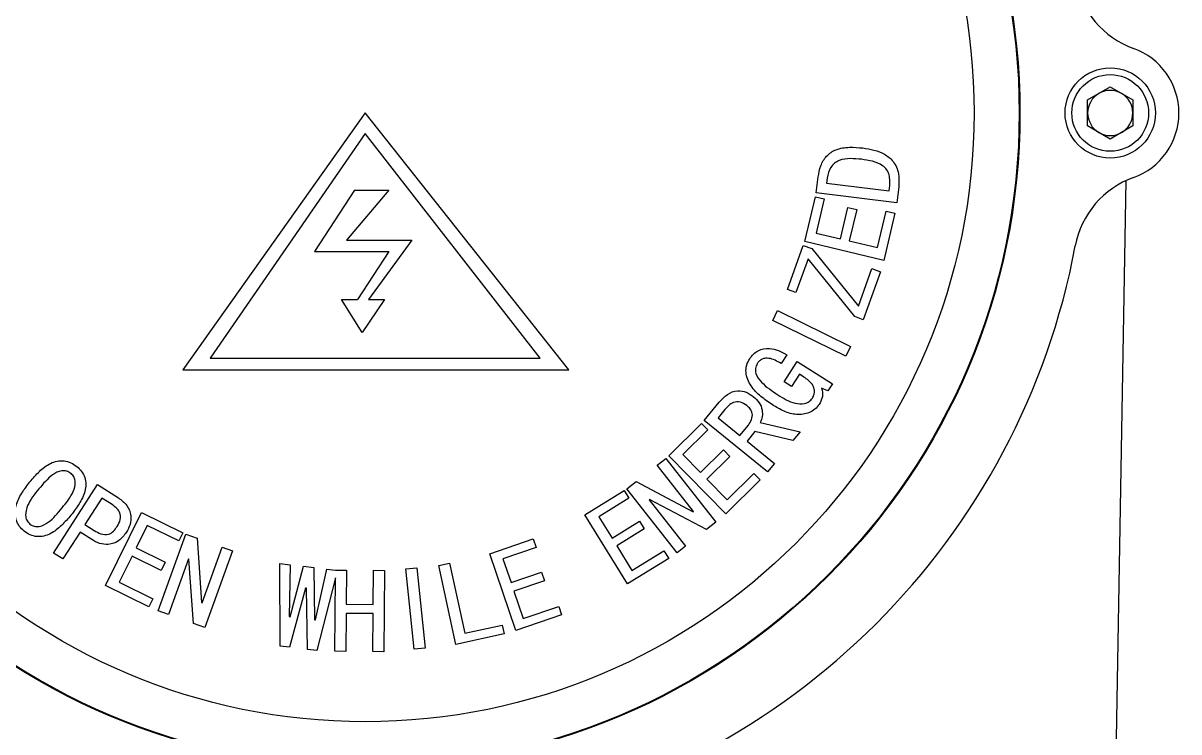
# Model space of a CAD drawing. Header units: millimetres. Extents: x 1465 to 4510, y 540 to 2694.
# Drawn here: x 3557.7 to 3685.6, y 2153.7 to 2232.2 of the extents above; entities that cross this region are included whole.
import ezdxf

# ---------------------------------------------------------------- set-up
doc = ezdxf.new("R2010")
doc.units = ezdxf.units.MM

msp = doc.modelspace()

# ---------------------------------------------------------------- linework, layer by layer
at = {"color": 7, "linetype": 'Continuous', "lineweight": 25}
for p, q in [((3675.547, 2223.73), (3678.047, 2225.173)), ((3678.047, 2225.173), (3680.547, 2223.73)), ((3675.547, 2220.843), (3675.547, 2223.73)), ((3680.547, 2223.73), (3680.547, 2220.843)), ((3595.547, 2222.287), (3575.369, 2193.826)), ((3618.119, 2193.826), (3595.547, 2222.287)), ((3678.047, 2219.4), (3675.547, 2220.843)), ((3680.547, 2220.843), (3678.047, 2219.4)), ((3595.547, 2219.994), (3578.392, 2195.129)), ((3614.924, 2195.129), (3595.547, 2219.994)), ((3645.505, 2213.423), (3645.72, 2215.197)), ((3646.71, 2215.076), (3646.64, 2214.503)), ((3646.64, 2214.503), (3653.575, 2213.665)), ((3653.575, 2213.665), (3653.645, 2214.238)), ((3654.636, 2214.117), (3654.421, 2212.343)), ((3677.906, 2104.832), (3679.825, 2214.81)), ((3594.375, 2213.726), (3589.958, 2206.962)), ((3598.171, 2213.726), (3593.478, 2208.205)), ((3594.375, 2213.726), (3598.171, 2213.726)), ((3644.223, 2208.034), (3645.396, 2212.997)), ((3645.396, 2212.997), (3646.369, 2212.767)), ((3646.369, 2212.767), (3645.474, 2208.98)), ((3654.421, 2212.343), (3645.505, 2213.423)), ((3648.186, 2208.338), (3649.008, 2211.818)), ((3649.008, 2211.818), (3649.981, 2211.588)), ((3649.981, 2211.588), (3649.158, 2208.108)), ((3652.279, 2207.372), (3653.234, 2211.414)), ((3653.234, 2211.414), (3654.207, 2211.184)), ((3654.207, 2211.184), (3652.973, 2205.966)), ((3645.474, 2208.98), (3648.186, 2208.338)), ((3593.478, 2208.205), (3600.725, 2208.205)), ((3600.725, 2208.205), (3595.917, 2201.647)), ((3642.301, 2202.749), (3644.056, 2207.62)), ((3644.056, 2207.62), (3644.999, 2207.281)), ((3652.973, 2205.966), (3644.223, 2208.034)), ((3649.158, 2208.108), (3652.279, 2207.372)), ((3589.958, 2206.962), (3598.171, 2206.962)), ((3598.171, 2206.962), (3594.701, 2201.647)), ((3644.586, 2206.137), (3643.245, 2202.41)), ((3649.75, 2199.729), (3644.586, 2206.137)), ((3644.999, 2207.281), (3650.161, 2200.872)), ((3650.161, 2200.872), (3651.664, 2205.047)), ((3651.664, 2205.047), (3652.608, 2204.708)), ((3652.608, 2204.708), (3650.693, 2199.39)), ((3643.245, 2202.41), (3642.301, 2202.749)), ((3592.926, 2201.647), (3594.701, 2201.647)), ((3595.203, 2197.989), (3592.926, 2201.647)), ((3597.688, 2201.647), (3595.203, 2197.989)), ((3595.917, 2201.647), (3597.688, 2201.647)), ((3640.676, 2199.317), (3641.21, 2200.405)), ((3641.21, 2200.405), (3649.294, 2196.428)), ((3648.759, 2195.341), (3640.676, 2199.317)), ((3650.693, 2199.39), (3649.75, 2199.729)), ((3649.294, 2196.428), (3648.759, 2195.341)), ((3578.392, 2195.129), (3614.924, 2195.129)), ((3642.221, 2195.518), (3641.597, 2194.542)), ((3641.927, 2192.516), (3643.375, 2194.779)), ((3643.375, 2194.779), (3647.278, 2192.282)), ((3575.369, 2193.826), (3618.119, 2193.826)), ((3643.65, 2193.354), (3642.769, 2191.978)), ((3644.137, 2193.043), (3643.65, 2193.354)), ((3642.769, 2191.978), (3641.927, 2192.516)), ((3647.278, 2192.282), (3646.796, 2191.528)), ((3646.796, 2191.528), (3646.089, 2191.795)), ((3633.094, 2188.22), (3634.756, 2190.267)), ((3640.094, 2182.53), (3633.094, 2188.22)), ((3635.369, 2189.429), (3634.636, 2188.528)), ((3634.636, 2188.528), (3637.051, 2186.567)), ((3629.166, 2184.316), (3632.805, 2187.893)), ((3633.505, 2187.18), (3630.727, 2184.451)), ((3632.805, 2187.893), (3633.505, 2187.18)), ((3637.051, 2186.567), (3637.983, 2187.713)), ((3638.694, 2186.998), (3637.829, 2185.934)), ((3642.92, 2186.01), (3638.694, 2186.998)), ((3639.302, 2187.998), (3643.719, 2186.992)), ((3643.719, 2186.992), (3642.92, 2186.01)), ((3637.829, 2185.934), (3640.858, 2183.472)), ((3630.727, 2184.451), (3632.683, 2182.462)), ((3632.683, 2182.462), (3635.234, 2184.969)), ((3635.234, 2184.969), (3635.934, 2184.256)), ((3627.883, 2183.29), (3628.836, 2184.039)), ((3631.91, 2178.154), (3627.883, 2183.29)), ((3628.836, 2184.039), (3634.39, 2176.955)), ((3635.472, 2177.899), (3629.166, 2184.316)), ((3635.934, 2184.256), (3633.382, 2181.749)), ((3640.858, 2183.472), (3640.094, 2182.53)), ((3635.632, 2179.46), (3638.597, 2182.373)), ((3638.597, 2182.373), (3639.299, 2181.659)), ((3561.061, 2173.552), (3565.929, 2181.135)), ((3565.929, 2181.135), (3568.235, 2179.655)), ((3624.528, 2180.661), (3625.563, 2181.472)), ((3630.082, 2173.577), (3624.528, 2180.661)), ((3625.563, 2181.472), (3631.869, 2178.123)), ((3633.382, 2181.749), (3635.632, 2179.46)), ((3639.299, 2181.659), (3635.472, 2177.899)), ((3566.408, 2179.638), (3564.529, 2176.71)), ((3567.428, 2178.983), (3566.408, 2179.638)), ((3619.869, 2177.791), (3624.218, 2180.467)), ((3624.74, 2179.615), (3621.423, 2177.574)), ((3624.218, 2180.467), (3624.74, 2179.615)), ((3627.049, 2179.493), (3627.006, 2179.46)), ((3627.006, 2179.46), (3631.033, 2174.324)), ((3633.353, 2176.142), (3627.049, 2179.493)), ((3566.787, 2169.97), (3570.781, 2178.054)), ((3570.781, 2178.054), (3575.366, 2175.789)), ((3631.869, 2178.123), (3631.91, 2178.154)), ((3564.529, 2176.71), (3565.549, 2176.055)), ((3624.584, 2170.124), (3619.869, 2177.791)), ((3621.423, 2177.574), (3622.885, 2175.198)), ((3622.885, 2175.198), (3625.933, 2177.073)), ((3625.933, 2177.073), (3626.458, 2176.221)), ((3634.39, 2176.955), (3633.353, 2176.142)), ((3563.989, 2175.868), (3562.081, 2172.897)), ((3565.276, 2175.043), (3563.989, 2175.868)), ((3571.424, 2176.619), (3570.185, 2174.115)), ((3574.923, 2174.89), (3571.424, 2176.619)), ((3572.631, 2167.151), (3575.692, 2175.65)), ((3575.366, 2175.789), (3574.923, 2174.89)), ((3575.692, 2175.65), (3576.935, 2175.202)), ((3626.458, 2176.221), (3623.409, 2174.346)), ((3576.935, 2175.202), (3577.448, 2168.056)), ((3577.499, 2168.036), (3579.719, 2174.2)), ((3579.719, 2174.2), (3580.861, 2173.789)), ((3609.343, 2173.468), (3614.165, 2175.109)), ((3614.487, 2174.165), (3610.808, 2172.912)), ((3614.165, 2175.109), (3614.487, 2174.165)), ((3623.409, 2174.346), (3625.091, 2171.611)), ((3631.033, 2174.324), (3630.082, 2173.577)), ((3562.081, 2172.897), (3561.061, 2173.552)), ((3569.742, 2173.216), (3568.317, 2170.333)), ((3572.957, 2171.627), (3569.742, 2173.216)), ((3570.185, 2174.115), (3573.399, 2172.526)), ((3575.996, 2172.904), (3573.776, 2166.74)), ((3576.045, 2172.886), (3575.996, 2172.904)), ((3576.559, 2165.738), (3576.045, 2172.886)), ((3580.861, 2173.789), (3577.801, 2165.29)), ((3612.235, 2164.968), (3609.343, 2173.468)), ((3610.808, 2172.912), (3611.705, 2170.276)), ((3629.158, 2172.937), (3624.584, 2170.124)), ((3625.091, 2171.611), (3628.633, 2173.789)), ((3628.633, 2173.789), (3629.158, 2172.937)), ((3573.399, 2172.526), (3572.957, 2171.627)), ((3586.147, 2163.241), (3586.108, 2172.405)), ((3586.108, 2172.405), (3587.254, 2172.263)), ((3587.254, 2172.263), (3587.131, 2166.509)), ((3587.235, 2166.497), (3588.714, 2172.086)), ((3588.714, 2172.086), (3589.862, 2171.943)), ((3589.862, 2171.943), (3589.946, 2166.164)), ((3590.052, 2166.15), (3591.323, 2171.764)), ((3591.323, 2171.764), (3592.272, 2171.648)), ((3592.272, 2171.648), (3592.272, 2171.673)), ((3592.272, 2171.673), (3593.483, 2171.663)), ((3593.483, 2171.663), (3593.449, 2167.874)), ((3596.449, 2167.849), (3596.483, 2171.638)), ((3596.483, 2171.638), (3597.693, 2171.626)), ((3597.693, 2171.626), (3597.615, 2162.626)), ((3600.057, 2171.804), (3601.258, 2171.929)), ((3600.979, 2162.888), (3600.057, 2171.804)), ((3601.258, 2171.929), (3602.18, 2163.013)), ((3603.697, 2172.184), (3604.875, 2172.439)), ((3605.604, 2163.433), (3603.697, 2172.184)), ((3604.875, 2172.439), (3606.57, 2164.661)), ((3568.317, 2170.333), (3572.052, 2168.487)), ((3592.265, 2170.819), (3590.215, 2162.742)), ((3592.194, 2162.673), (3592.265, 2170.819)), ((3611.705, 2170.276), (3615.085, 2171.429)), ((3615.407, 2170.485), (3612.027, 2169.333)), ((3615.085, 2171.429), (3615.407, 2170.485)), ((3571.608, 2167.588), (3566.787, 2169.97)), ((3588.948, 2169.674), (3587.19, 2163.115)), ((3589.052, 2169.661), (3588.948, 2169.674)), ((3589.172, 2162.871), (3589.052, 2169.661)), ((3612.027, 2169.333), (3613.06, 2166.3)), ((3572.052, 2168.487), (3571.608, 2167.588)), ((3577.448, 2168.056), (3577.499, 2168.036)), ((3593.449, 2167.874), (3596.449, 2167.849)), ((3573.776, 2166.74), (3572.631, 2167.151)), ((3587.131, 2166.509), (3587.235, 2166.497)), ((3593.442, 2166.874), (3593.405, 2162.663)), ((3596.442, 2166.849), (3593.442, 2166.874)), ((3596.405, 2162.638), (3596.442, 2166.849)), ((3617.306, 2166.694), (3612.235, 2164.968)), ((3613.06, 2166.3), (3616.986, 2167.637)), ((3616.986, 2167.637), (3617.306, 2166.694)), ((3577.801, 2165.29), (3576.559, 2165.738)), ((3589.946, 2166.164), (3590.052, 2166.15)), ((3606.57, 2164.661), (3610.715, 2165.566)), ((3610.715, 2165.566), (3610.925, 2164.593)), ((3610.925, 2164.593), (3605.604, 2163.433)), ((3587.19, 2163.115), (3586.147, 2163.241)), ((3590.215, 2162.742), (3589.172, 2162.871)), ((3593.405, 2162.663), (3592.194, 2162.673)), ((3597.615, 2162.626), (3596.405, 2162.638)), ((3602.18, 2163.013), (3600.979, 2162.888))]:
    msp.add_line(p, q, dxfattribs=at)
for centre, radius in [((3595.547, 2222.287), 72.5), ((3595.547, 2222.287), 72.418), ((3595.547, 2222.287), 67.42), ((3678.047, 2222.287), 5), ((3678.047, 2222.287), 4.25)]:
    msp.add_circle(centre, radius, dxfattribs=at)
for centre, radius, start, end in [((3684.01, 2238.846), 10, 190.6021, 250.19381), ((3678.047, 2222.287), 7.6, 289.80619, 70.19381), ((3678.047, 2222.287), 2.5, 120, 180), ((3678.047, 2222.287), 2.5, 60, 120), ((3678.047, 2222.287), 2.5, 0, 60), ((3678.047, 2222.287), 2.5, 180, 240), ((3678.047, 2222.287), 2.5, 300, 0), ((3678.047, 2222.287), 2.5, 240, 300), ((3684.01, 2205.728), 10, 109.80619, 169.3979), ((3595.547, 2222.287), 80, 190.6021, 259.3979), ((3595.547, 2222.287), 80, 280.6021, 349.3979)]:
    msp.add_arc(centre, radius, start, end, dxfattribs=at)
for points, knots in [([(3645.72, 2215.197), (3645.791, 2215.615), (3645.932, 2216.449), (3646.571, 2217.588), (3647.737, 2218.339), (3649.169, 2218.536), (3650.161, 2218.451), (3650.657, 2218.408)], [0, 0, 0, 0, 0.1870649, 0.3734297, 0.5592453, 0.7792922, 1, 1, 1, 1]), ([(3650.657, 2218.408), (3651.069, 2218.344), (3651.893, 2218.217), (3653.079, 2217.788), (3654.123, 2216.93), (3654.709, 2215.594), (3654.66, 2214.61), (3654.636, 2214.117)], [0, 0, 0, 0, 0.18736448, 0.37442493, 0.56063137, 0.77992698, 1, 1, 1, 1]), ([(3650.505, 2217.156), (3650.094, 2217.194), (3649.272, 2217.269), (3648.218, 2217.147), (3647.489, 2216.736), (3646.923, 2216.107), (3646.795, 2215.488), (3646.71, 2215.076)], [0, 0, 0, 0, 0.2508645, 0.5008218, 0.6258859, 0.7509553, 1, 1, 1, 1]), ([(3653.645, 2214.238), (3653.662, 2214.655), (3653.686, 2215.28), (3653.309, 2216.03), (3652.709, 2216.608), (3651.72, 2216.974), (3650.911, 2217.095), (3650.505, 2217.156)], [0, 0, 0, 0, 0.2491512, 0.3742584, 0.4992728, 0.7491603, 1, 1, 1, 1]), ([(3638.126, 2195.074), (3638.408, 2195.414), (3638.972, 2196.094), (3640.244, 2196.265), (3641.332, 2196.026), (3641.925, 2195.688), (3642.221, 2195.518)], [0, 0, 0, 0, 0.2788964, 0.5578251, 0.7786952, 1, 1, 1, 1]), ([(3640.662, 2189.953), (3640.221, 2190.254), (3639.34, 2190.857), (3638.207, 2192.001), (3637.658, 2193.277), (3637.744, 2194.365), (3637.998, 2194.837), (3638.126, 2195.074)], [0, 0, 0, 0, 0.2509218, 0.5013544, 0.7498363, 0.8748612, 1, 1, 1, 1]), ([(3641.597, 2194.542), (3641.161, 2194.794), (3640.615, 2195.111), (3639.869, 2195.131), (3639.506, 2195.041), (3639.189, 2194.834), (3639.043, 2194.634), (3638.97, 2194.534)], [0, 0, 0, 0, 0.4988165, 0.6242231, 0.7494415, 0.874624, 1, 1, 1, 1]), ([(3638.97, 2194.534), (3638.883, 2194.36), (3638.708, 2194.013), (3638.814, 2193.221), (3639.656, 2192.128), (3640.614, 2191.496), (3641.254, 2191.074)], [0, 0, 0, 0, 0.1247529, 0.2495, 0.4985308, 1, 1, 1, 1]), ([(3645.073, 2190.694), (3645.157, 2190.853), (3645.324, 2191.17), (3645.31, 2191.724), (3644.986, 2192.444), (3644.487, 2192.796), (3644.137, 2193.043)], [0, 0, 0, 0, 0.1868638, 0.3733714, 0.5602028, 1, 1, 1, 1]), ([(3634.756, 2190.267), (3635.036, 2190.567), (3635.594, 2191.166), (3636.702, 2191.625), (3637.777, 2191.418), (3638.298, 2191.037), (3638.56, 2190.846)], [0, 0, 0, 0, 0.280695, 0.5598608, 0.7792695, 1, 1, 1, 1]), ([(3638.56, 2190.846), (3638.783, 2190.644), (3639.229, 2190.242), (3639.536, 2189.44), (3639.548, 2188.661), (3639.384, 2188.219), (3639.302, 2187.998)], [0, 0, 0, 0, 0.2803832, 0.559221, 0.7797503, 1, 1, 1, 1]), ([(3641.254, 2191.074), (3641.863, 2190.69), (3642.773, 2190.116), (3644.043, 2190.04), (3644.727, 2190.283), (3644.958, 2190.557), (3645.073, 2190.694)], [0, 0, 0, 0, 0.5010763, 0.7499661, 0.8751624, 1, 1, 1, 1]), ([(3646.089, 2191.795), (3646.136, 2191.627), (3646.231, 2191.292), (3646.155, 2190.662), (3645.953, 2190.263), (3645.829, 2190.019)], [0, 0, 0, 0, 0.2797111, 0.5602706, 1, 1, 1, 1]), ([(3637.794, 2189.904), (3637.572, 2190.054), (3637.13, 2190.351), (3636.115, 2190.266), (3635.652, 2189.746), (3635.369, 2189.429)], [0, 0, 0, 0, 0.280727, 0.5596165, 1, 1, 1, 1]), ([(3637.983, 2187.713), (3638.112, 2187.908), (3638.372, 2188.296), (3638.473, 2188.975), (3638.204, 2189.536), (3637.931, 2189.781), (3637.794, 2189.904)], [0, 0, 0, 0, 0.2804879, 0.5596746, 0.7791971, 1, 1, 1, 1]), ([(3645.829, 2190.019), (3645.681, 2189.828), (3645.385, 2189.445), (3644.528, 2188.98), (3643.304, 2188.785), (3641.9, 2189.218), (3641.075, 2189.708), (3640.662, 2189.953)], [0, 0, 0, 0, 0.1250554, 0.2501566, 0.4991693, 0.7492179, 1, 1, 1, 1]), ([(3558.434, 2181.444), (3558.769, 2181.834), (3559.439, 2182.613), (3560.468, 2183.424), (3561.45, 2183.765), (3562.23, 2183.8), (3562.99, 2183.593), (3563.41, 2183.292), (3563.621, 2183.142)], [0, 0, 0, 0, 0.2504339, 0.5002214, 0.6252151, 0.7501399, 0.8749892, 1, 1, 1, 1]), ([(3563.621, 2183.142), (3563.81, 2182.968), (3564.189, 2182.62), (3564.542, 2181.919), (3564.656, 2181.15), (3564.503, 2180.127), (3563.912, 2178.967), (3563.289, 2178.156), (3562.978, 2177.75)], [0, 0, 0, 0, 0.1250284, 0.2498723, 0.3747685, 0.4997331, 0.7495573, 1, 1, 1, 1]), ([(3562.989, 2182.364), (3562.832, 2182.463), (3562.517, 2182.66), (3561.948, 2182.665), (3561.409, 2182.533), (3560.482, 2181.917), (3559.89, 2181.21), (3559.416, 2180.645)], [0, 0, 0, 0, 0.1245429, 0.249367, 0.3743477, 0.4995619, 1, 1, 1, 1]), ([(3561.995, 2178.549), (3562.462, 2179.117), (3563.159, 2179.965), (3563.527, 2181.226), (3563.373, 2181.965), (3563.117, 2182.231), (3562.989, 2182.364)], [0, 0, 0, 0, 0.5018779, 0.7501176, 0.8751431, 1, 1, 1, 1]), ([(3557.798, 2175.978), (3557.607, 2176.155), (3557.225, 2176.508), (3556.874, 2177.22), (3556.76, 2177.997), (3556.905, 2179.032), (3557.489, 2180.213), (3558.119, 2181.033), (3558.434, 2181.444)], [0, 0, 0, 0, 0.1250093, 0.2498545, 0.3747778, 0.4997916, 0.7495853, 1, 1, 1, 1]), ([(3559.416, 2180.645), (3558.942, 2180.067), (3558.234, 2179.202), (3557.89, 2177.914), (3558.045, 2177.165), (3558.302, 2176.892), (3558.43, 2176.756)], [0, 0, 0, 0, 0.5017515, 0.7500962, 0.875224, 1, 1, 1, 1]), ([(3568.235, 2179.655), (3568.57, 2179.405), (3569.237, 2178.906), (3569.682, 2177.78), (3569.585, 2176.695), (3569.266, 2176.124), (3569.106, 2175.839)], [0, 0, 0, 0, 0.2804232, 0.5591036, 0.7791827, 1, 1, 1, 1]), ([(3558.43, 2176.756), (3558.588, 2176.659), (3558.906, 2176.464), (3559.669, 2176.478), (3560.832, 2177.111), (3561.529, 2177.973), (3561.995, 2178.549)], [0, 0, 0, 0, 0.124682, 0.2497052, 0.4982071, 1, 1, 1, 1]), ([(3568.085, 2176.496), (3568.231, 2176.738), (3568.521, 2177.217), (3568.419, 2178.297), (3567.805, 2178.722), (3567.428, 2178.983)], [0, 0, 0, 0, 0.28242195, 0.55927888, 1, 1, 1, 1]), ([(3562.978, 2177.75), (3562.641, 2177.36), (3561.97, 2176.58), (3560.949, 2175.761), (3559.977, 2175.39), (3559.197, 2175.333), (3558.431, 2175.527), (3558.009, 2175.828), (3557.798, 2175.978)], [0, 0, 0, 0, 0.2504428, 0.5002887, 0.6252796, 0.7501774, 0.8749961, 1, 1, 1, 1]), ([(3569.106, 2175.839), (3568.853, 2175.506), (3568.347, 2174.844), (3567.207, 2174.427), (3566.128, 2174.562), (3565.56, 2174.883), (3565.276, 2175.043)], [0, 0, 0, 0, 0.280177, 0.5589416, 0.7790938, 1, 1, 1, 1]), ([(3565.549, 2176.055), (3565.789, 2175.915), (3566.267, 2175.635), (3567.094, 2175.525), (3567.71, 2175.958), (3567.96, 2176.316), (3568.085, 2176.496)], [0, 0, 0, 0, 0.281389, 0.5593941, 0.7788242, 1, 1, 1, 1])]:
    msp.add_open_spline(points, degree=3, knots=knots, dxfattribs=at)

doc.saveas('drawing.dxf')
